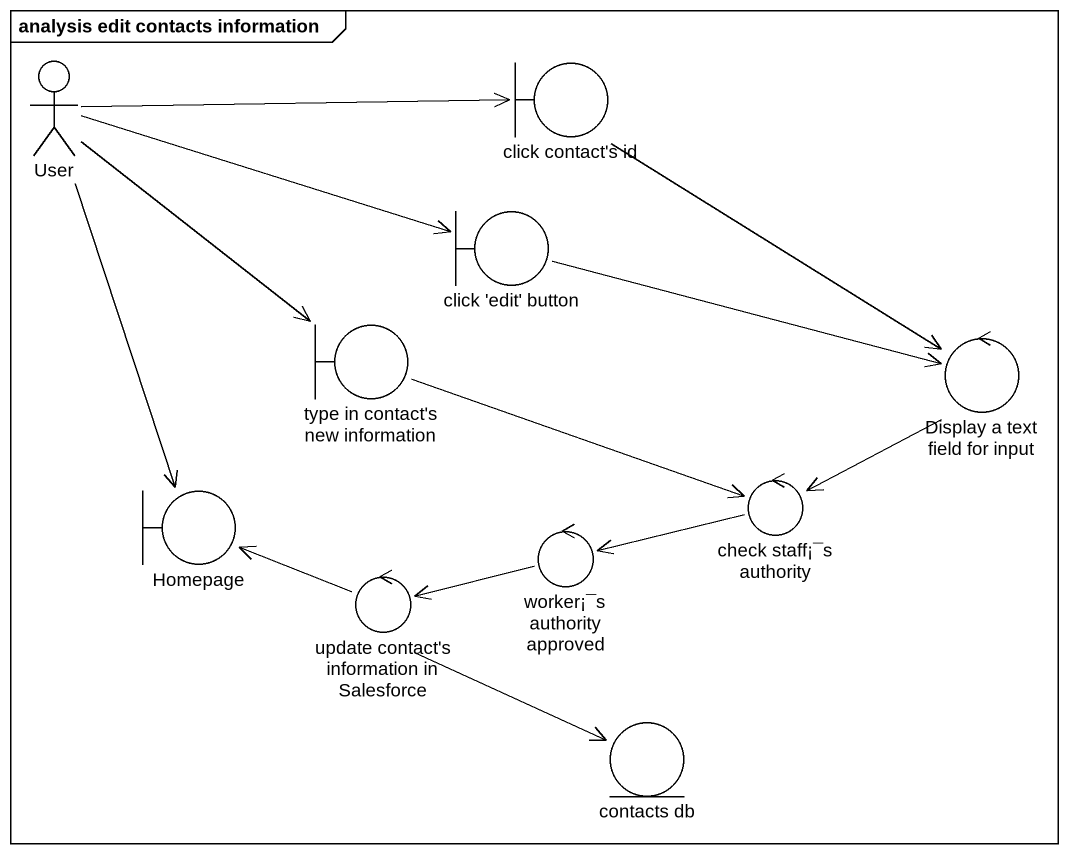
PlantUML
@startuml
mainframe analysis edit contacts information
actor User
boundary "click contact's id" as click_contact_s_id
boundary "click 'edit' button" as click_edit_button
boundary "type in contact's new information" as type_in_contact_s_new
control "Display a text field for input" as Display_a_text_field_for
boundary Homepage
control "check staff¡¯s authority" as check_staff_s_authority
control "worker¡¯s authority approved" as worker_s_authority_approved
control "update contact's information in Salesforce" as update_contact_s
entity "contacts db" as contacts_db
User -right-> click_contact_s_id
User -right-> click_edit_button
User --> type_in_contact_s_new
User --> Homepage
click_contact_s_id --> Display_a_text_field_for
click_edit_button -right-> Display_a_text_field_for
type_in_contact_s_new -right-> check_staff_s_authority
Display_a_text_field_for --> check_staff_s_authority
check_staff_s_authority -left-> worker_s_authority_approved
worker_s_authority_approved -left-> update_contact_s
update_contact_s -left-> Homepage
update_contact_s -right-> contacts_db
@enduml
